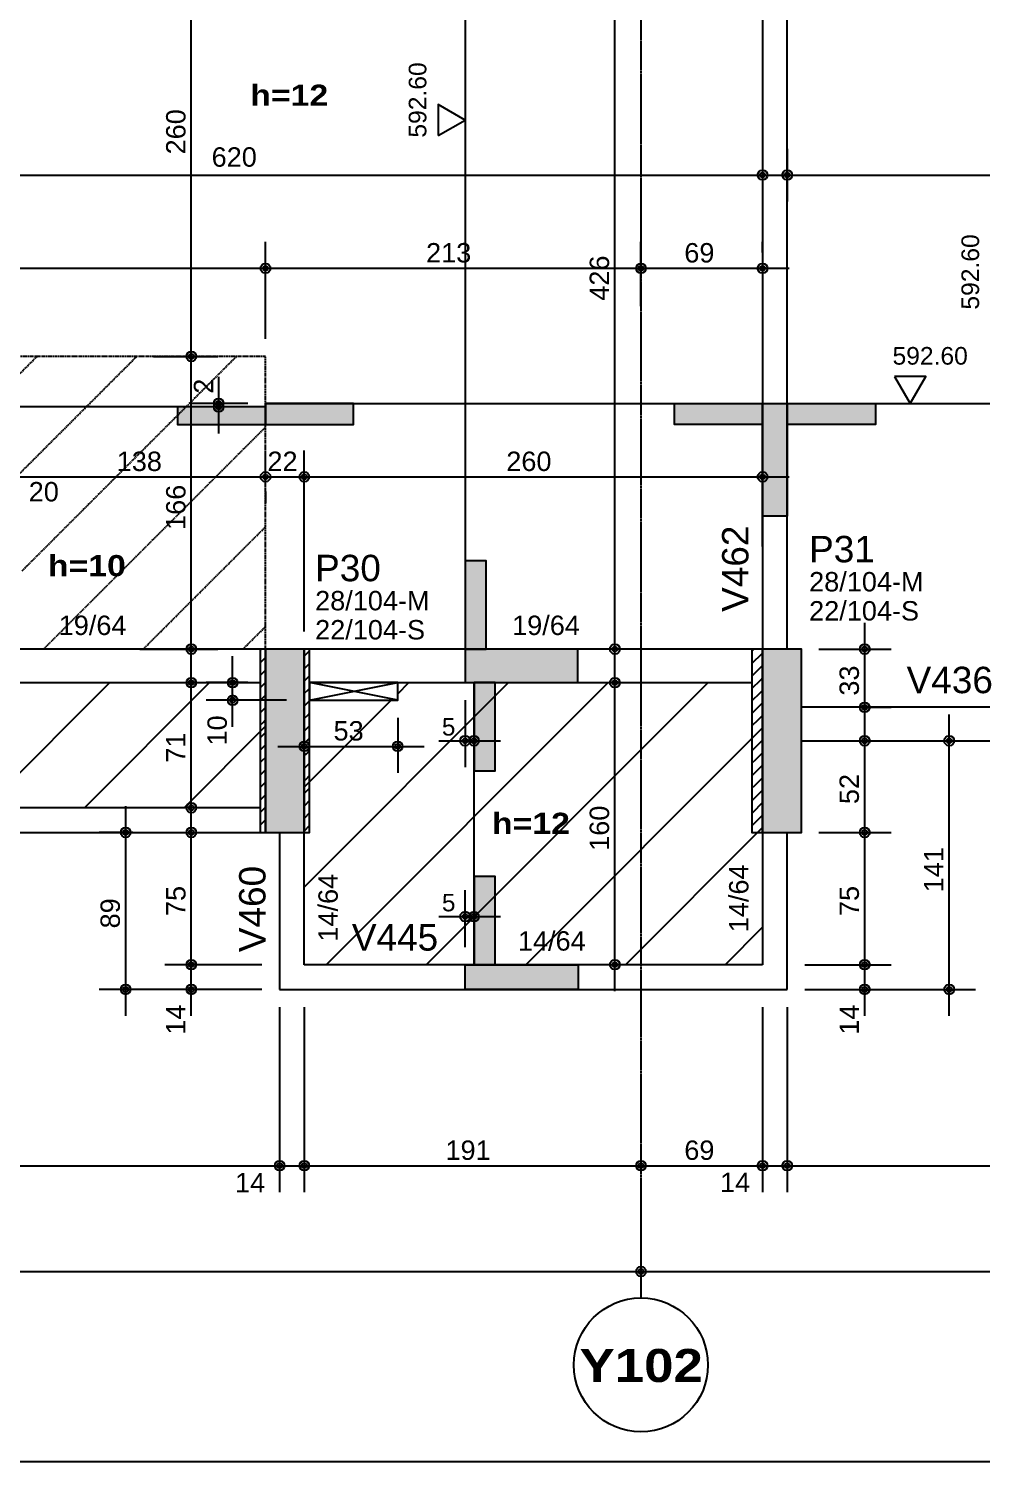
# Model space of a CAD drawing. Extents: x 0 to 7795, y 0 to 4205.
# Drawn here: x 1754 to 2295, y 1625 to 2438 of the extents above; entities that cross this region are included whole.
import ezdxf

# ---------------------------------------------------------------- set-up
doc = ezdxf.new("R2010")
doc.units = 0
doc.header["$MEASUREMENT"] = 0
doc.linetypes.add('ESTILO_TQS_0001', pattern=[1, 0.7, -0.3])
doc.linetypes.add('ESTILO_TQS_0007', pattern=[2.1, 1.5, -0.2, 0.2, -0.2])
for name, color, linetype in [('MTH-224', 4, 'CONTINUOUS'), ('MTH-230', 1, 'CONTINUOUS'), ('MTH-COTAS7', 31, 'CONTINUOUS'), ('MTH-DIM-PILAR', 3, 'CONTINUOUS'), ('MTH-DIM-VIGA', 3, 'CONTINUOUS'), ('MTH-EIXO-214', 4, 'CONTINUOUS'), ('MTH-EIXO-215', 1, 'CONTINUOUS'), ('MTH-FACE-VIGA', 7, 'CONTINUOUS'), ('MTH-LINHA-SEÇÃO', 16, 'CONTINUOUS'), ('MTH-PILAR-SEGUE', 5, 'CONTINUOUS'), ('MTH-SIMB_COTA', 3, 'CONTINUOUS'), ('MTH-SOMBRA21', 150, 'CONTINUOUS'), ('MTH-SOMBRA25', 253, 'CONTINUOUS'), ('MTH-TIT1-PILAR', 5, 'CONTINUOUS'), ('MTH-TIT1-VIGA', 5, 'CONTINUOUS'), ('MTH-TRACEJADO-216', 1, 'CONTINUOUS'), ('MTH-TXT', 4, 'CONTINUOUS'), ('MTH-TXT-NEGRITO', 5, 'CONTINUOUS')]:
    doc.layers.add(name, color=color, linetype=linetype)
doc.styles.add('TQS_ARIAL', font='arial.ttf')
doc.styles.add('TQS_ARIAL_BLACK', font='ariblk.ttf')

msp = doc.modelspace()

# ---------------------------------------------------------------- linework, layer by layer
at = {"layer": 'MTH-224', "linetype": 'Continuous'}
for points in [[(1986.475646, 2377.408275), (2001.774116, 2386.241278), (1986.475646, 2395.073403), (1986.475646, 2377.408275)], [(2245.397645, 2240.790798), (2254.230649, 2225.492328), (2263.062773, 2240.790798), (2245.397645, 2240.790798)]]:
    msp.add_lwpolyline(points, dxfattribs=at)
at = {"layer": 'MTH-230', "linetype": 'Continuous'}
for p, q in [((1913.51213, 2057.1355), (1963.513843, 2067.1355)), ((1963.513843, 2057.1355), (1913.51213, 2067.1355))]:
    msp.add_line(p, q, dxfattribs=at)
msp.add_circle((2101.511366, 1680.135501), 38, dxfattribs=at)
at = {"layer": 'MTH-COTAS7', "linetype": 'Continuous'}
for p, q in [((1846.41773, 2237.135493), (1846.41773, 2527.13677)), ((2086.713494, 2071.135503), (2086.713494, 2527.13677)), ((2184.511366, 2369.875408), (2184.511366, 2340.038858)), ((1535.51056, 2355.038858), (2185.511366, 2355.038858)), ((2169.511366, 2355.038858), (2504.511361, 2355.038858)), ((2170.511366, 2353.754645), (2170.511366, 2340.038858)), ((1888.512128, 2262.135494), (1888.512128, 2317.1355)), ((1888.512128, 2262.135494), (1888.512128, 2317.1355)), ((2101.511366, 2280.695084), (2101.511366, 2317.1355)), ((2101.511366, 2280.695084), (2101.511366, 2317.1355)), ((2170.511366, 2311.115701), (2170.511366, 2317.1355)), ((1535.51056, 2302.1355), (1903.512128, 2302.1355)), ((1873.512128, 2302.1355), (2116.511366, 2302.1355)), ((2086.511366, 2302.1355), (2185.511366, 2302.1355)), ((1846.41773, 2071.135503), (1846.41773, 2267.135493)), ((1825.033456, 2252.135493), (1861.41773, 2252.135493)), ((1835.033456, 2252.135493), (1861.41773, 2252.135493)), ((1861.97425, 2208.492328), (1861.97425, 2240.492328)), ((1878.512128, 2225.492328), (1846.97425, 2225.492328)), ((1878.512128, 2223.492328), (1846.97425, 2223.492328)), ((1888.512128, 2178.859757), (1888.512128, 2198.859757)), ((1910.512128, 2096.135503), (1910.512128, 2198.859757)), ((1910.512128, 2096.135503), (1910.512128, 2198.859757)), ((2170.511366, 2144.352822), (2170.511366, 2198.859757)), ((1715.511368, 2183.859757), (1765.511368, 2183.859757)), ((1735.511368, 2183.859757), (1903.512128, 2183.859757)), ((1873.512128, 2183.859757), (1925.512128, 2183.859757)), ((1895.512128, 2183.859757), (2185.511366, 2183.859757)), ((1888.512128, 2175.45574), (1888.512128, 2168.859757)), ((2228.474591, 2038.142044), (2228.474591, 2101.135503)), ((1817.250787, 2086.135503), (1861.41773, 2086.135503)), ((1846.41773, 1981.135501), (1846.41773, 2082.135503)), ((1869.871796, 2042.1355), (1869.871796, 2082.135503)), ((2091.511366, 2086.135503), (2071.713494, 2086.135503)), ((2086.713494, 1892.135505), (2086.713494, 2082.135503)), ((2202.511366, 2086.135503), (2243.474591, 2086.135503)), ((1851.532436, 2067.135503), (1861.41773, 2067.135503)), ((1878.512128, 2067.135503), (1854.871796, 2067.135503)), ((1900.51213, 2057.1355), (1854.871796, 2057.1355)), ((2001.774116, 2057.13656), (2001.774116, 2019.142162)), ((2006.803976, 2057.13656), (2006.803976, 2019.142162)), ((2227.598776, 2053.142044), (2243.474591, 2053.142044)), ((2228.474591, 1967.135493), (2228.474591, 2049.142044)), ((2276.389825, 1878.135505), (2276.389825, 2049.142044)), ((1910.512128, 2047.1355), (1910.512128, 2015.996744)), ((1963.513843, 2047.1355), (1963.513843, 2015.996744)), ((1986.774116, 2034.142162), (2021.803976, 2034.142162)), ((2227.312702, 2034.142044), (2243.474591, 2034.142044)), ((2275.624076, 2034.142044), (2291.389825, 2034.142044)), ((1895.512128, 2030.996744), (1978.513843, 2030.996744)), ((1809.202755, 1878.135505), (1809.202755, 1997.135501)), ((1860.443729, 1996.135501), (1831.41773, 1996.135501)), ((1846.41773, 1892.135505), (1846.41773, 1997.135501)), ((2228.474591, 1892.135505), (2228.474591, 1997.135493)), ((1813.297313, 1982.135501), (1794.202755, 1982.135501)), ((1854.569576, 1982.135501), (1861.41773, 1982.135501)), ((2202.511366, 1982.135493), (2243.474591, 1982.135493)), ((2202.511366, 1982.135493), (2243.474591, 1982.135493)), ((2001.803976, 1917.135505), (2001.803976, 1949.452784)), ((2006.803976, 1917.135505), (2006.803976, 1949.452784)), ((1986.803976, 1934.452784), (2021.803976, 1934.452784)), ((1846.41773, 1878.135505), (1846.41773, 1922.135505)), ((2228.474591, 1878.135505), (2228.474591, 1922.135505)), ((1886.512128, 1907.135505), (1831.41773, 1907.135505)), ((1886.512128, 1907.135505), (1831.41773, 1907.135505)), ((2194.511366, 1907.135505), (2243.474591, 1907.135505)), ((2194.511366, 1907.135505), (2243.474591, 1907.135505)), ((1886.512128, 1893.135505), (1794.202755, 1893.135505)), ((1886.512128, 1893.135505), (1831.41773, 1893.135505)), ((2194.511366, 1893.135505), (2243.474591, 1893.135505)), ((2204.511366, 1893.135505), (2291.389825, 1893.135505)), ((1896.512128, 1883.135505), (1896.512128, 1778.135501)), ((1896.512128, 1883.135505), (1896.512128, 1778.135501)), ((1910.512128, 1883.135505), (1910.512128, 1778.135501)), ((1910.512128, 1883.135505), (1910.512128, 1778.135501)), ((2170.511366, 1883.135505), (2170.511366, 1778.135501)), ((2170.511366, 1883.135505), (2170.511366, 1778.135501)), ((2184.511366, 1883.135505), (2184.511366, 1778.135501)), ((2184.511366, 1883.135505), (2184.511366, 1778.135501)), ((1530.51056, 1793.135501), (1911.512128, 1793.135501)), ((1881.512128, 1793.135501), (1925.512128, 1793.135501)), ((1895.512128, 1793.135501), (2116.511366, 1793.135501)), ((2086.511366, 1793.135501), (2185.511366, 1793.135501)), ((2155.511366, 1793.135501), (2199.511366, 1793.135501)), ((2169.511366, 1793.135501), (2488.511366, 1793.135501)), ((1133.511366, 1733.135501), (2116.511366, 1733.135501)), ((2086.511366, 1733.135501), (3818.511366, 1733.135501)), ((2101.511366, 1738.697054), (2101.511366, 1718.135501)), ((561.511366, 1625.451785), (5343.511366, 1625.451785))]:
    msp.add_line(p, q, dxfattribs=at)
at = {"layer": 'MTH-EIXO-214', "linetype": 'ESTILO_TQS_0007'}
msp.add_line((2101.511366, 3791.636556), (2101.511366, 1718.135501), dxfattribs=at)
at = {"layer": 'MTH-EIXO-215', "linetype": 'Continuous'}
for p, q in [((1729.163638, 1996.135501), (1800.16364, 2067.135503)), ((1785.732181, 1996.135501), (1856.732183, 2067.135503)), ((1910.512128, 1951.209821), (2026.43781, 2067.135503)), ((1923.006354, 1907.135505), (2083.006352, 2067.135503)), ((1963.513843, 2060.780079), (1969.869268, 2067.135503)), ((1979.574897, 1907.135505), (2139.574895, 2067.135503)), ((1910.512128, 2007.778364), (1959.869265, 2057.1355)), ((1842.300723, 1996.135501), (1888.512128, 2042.346906)), ((2036.143439, 1907.135505), (2170.511366, 2041.503432)), ((2092.711982, 1907.135505), (2170.511366, 1984.934889)), ((2149.280524, 1907.135505), (2170.511366, 1928.366347))]:
    msp.add_line(p, q, dxfattribs=at)
at = {"layer": 'MTH-FACE-VIGA', "linetype": 'Continuous'}
for p, q in [((1885.512128, 2085.396203), (1886.251426, 2086.135501)), ((1885.512128, 2078.325136), (1888.369246, 2081.182253)), ((1888.369246, 2081.182253), (1888.512128, 2081.325136)), ((1910.512128, 2082.111932), (1913.481725, 2085.081529)), ((1913.481725, 2085.081529), (1913.512128, 2085.111932)), ((2164.511366, 2085.000906), (2165.645963, 2086.135503)), ((2164.511366, 2077.929838), (2170.376326, 2083.794798)), ((2170.376326, 2083.794798), (2170.511366, 2083.929838)), ((1885.512128, 2071.254068), (1888.159215, 2073.901154)), ((1888.159215, 2073.901154), (1888.512128, 2074.254068)), ((1910.512128, 2075.040864), (1913.271694, 2077.80043)), ((1913.271694, 2077.80043), (1913.512128, 2078.040864)), ((2164.511366, 2070.858771), (2169.943403, 2076.290808)), ((2169.943403, 2076.290808), (2170.511366, 2076.858771)), ((1885.512128, 2064.183), (1887.949183, 2066.620054)), ((1887.949183, 2066.620054), (1888.512128, 2067.183)), ((1910.512128, 2067.969796), (1913.061662, 2070.51933)), ((1913.061662, 2070.51933), (1913.512128, 2070.969796)), ((2164.511366, 2063.787703), (2169.510481, 2068.786817)), ((2169.510481, 2068.786817), (2170.511366, 2069.787703)), ((1885.512128, 2057.111932), (1887.739151, 2059.338955)), ((1887.739151, 2059.338955), (1888.512128, 2060.111932)), ((1910.512128, 2060.898729), (1912.85163, 2063.238231)), ((1910.512128, 2053.827661), (1912.641599, 2055.957131)), ((1912.641599, 2055.957131), (1913.512128, 2056.827661)), ((1912.85163, 2063.238231), (1913.512128, 2063.898729)), ((2164.511366, 2056.716635), (2169.077558, 2061.282827)), ((2169.077558, 2061.282827), (2170.511366, 2062.716635)), ((1885.512128, 2050.040864), (1887.529119, 2052.057855)), ((1887.529119, 2052.057855), (1888.512128, 2053.040864)), ((1910.512128, 2046.756593), (1912.431567, 2048.676031)), ((1912.431567, 2048.676031), (1913.512128, 2049.756593)), ((2164.511366, 2049.645567), (2168.644636, 2053.778837)), ((2168.211713, 2046.274846), (2170.511366, 2048.574499)), ((2168.644636, 2053.778837), (2170.511366, 2055.645567)), ((1885.512128, 2042.969796), (1887.319088, 2044.776756)), ((1887.319088, 2044.776756), (1888.512128, 2045.969796)), ((1910.512128, 2039.685525), (1912.221535, 2041.394932)), ((1912.221535, 2041.394932), (1913.512128, 2042.685525)), ((2164.511366, 2042.574499), (2168.211713, 2046.274846)), ((2167.778791, 2038.770856), (2170.511366, 2041.503432)), ((1885.512128, 2035.898729), (1887.109056, 2037.495656)), ((1886.899024, 2030.214557), (1888.512128, 2031.827661)), ((1887.109056, 2037.495656), (1888.512128, 2038.898729)), ((1910.512128, 2032.614457), (1912.011503, 2034.113832)), ((1912.011503, 2034.113832), (1913.512128, 2035.614457)), ((2164.511366, 2035.503432), (2167.778791, 2038.770856)), ((2167.345869, 2031.266866), (2170.511366, 2034.432364)), ((1885.512128, 2028.827661), (1886.899024, 2030.214557)), ((1886.688993, 2022.933457), (1888.512128, 2024.756593)), ((1910.512128, 2025.54339), (1911.801472, 2026.832733)), ((1911.801472, 2026.832733), (1913.512128, 2028.54339)), ((2164.511366, 2028.432364), (2167.345869, 2031.266866)), ((2164.511366, 2021.361296), (2166.912946, 2023.762876)), ((2166.912946, 2023.762876), (2170.511366, 2027.361296)), ((1885.512128, 2021.756593), (1886.688993, 2022.933457)), ((1885.512128, 2014.685525), (1886.478961, 2015.652358)), ((1886.478961, 2015.652358), (1888.512128, 2017.685525)), ((1910.512128, 2018.472322), (1911.59144, 2019.551633)), ((1911.59144, 2019.551633), (1913.512128, 2021.472322)), ((2164.511366, 2014.290228), (2166.480024, 2016.258885)), ((2166.480024, 2016.258885), (2170.511366, 2020.290228)), ((1885.512128, 2007.614457), (1886.268929, 2008.371258)), ((1886.268929, 2008.371258), (1888.512128, 2010.614457)), ((1910.512128, 2011.401254), (1911.381408, 2012.270534)), ((1911.171377, 2004.989434), (1913.512128, 2007.330186)), ((1911.381408, 2012.270534), (1913.512128, 2014.401254)), ((2164.511366, 2007.21916), (2166.047101, 2008.754895)), ((2166.047101, 2008.754895), (2170.511366, 2013.21916)), ((1885.512128, 2000.54339), (1886.058897, 2001.090159)), ((1886.058897, 2001.090159), (1888.512128, 2003.54339)), ((1910.512128, 2004.330186), (1911.171377, 2004.989434)), ((1910.961345, 1997.708335), (1913.512128, 2000.259118)), ((2164.511366, 2000.148093), (2165.614179, 2001.250905)), ((2165.181256, 1993.746914), (2170.511366, 1999.077025)), ((2165.614179, 2001.250905), (2170.511366, 2006.148093)), ((1885.512128, 1993.472322), (1885.848866, 1993.809059)), ((1885.848866, 1993.809059), (1888.512128, 1996.472322)), ((1910.512128, 1997.259118), (1910.961345, 1997.708335)), ((1910.751313, 1990.427235), (1913.512128, 1993.188051)), ((2164.511366, 1993.077025), (2165.181256, 1993.746914)), ((2164.748334, 1986.242924), (2170.511366, 1992.005957)), ((1885.512128, 1986.401254), (1885.638834, 1986.52796)), ((1885.638834, 1986.52796), (1888.512128, 1989.401254)), ((1910.512128, 1990.188051), (1910.751313, 1990.427235)), ((1910.512128, 1983.116983), (1910.541281, 1983.146136)), ((1910.541281, 1983.146136), (1913.512128, 1986.116983)), ((2164.511366, 1986.005957), (2164.748334, 1986.242924)), ((2167.71197, 1982.135493), (2170.511366, 1984.934889)), ((1888.317443, 1982.135501), (1888.512128, 1982.330186))]:
    msp.add_line(p, q, dxfattribs=at)
for points in [[(2170.511366, 2512.13677), (2170.511366, 2086.135503)], [(2184.511366, 2086.135503), (2184.511366, 2509.13677)], [(1888.512128, 2086.135503), (1553.51056, 2086.135503)], [(1888.512128, 2086.135501), (1885.512128, 2086.135501), (1885.512128, 1982.135501), (1888.512128, 1982.135501), (1888.512128, 2086.135501)], [(2170.511366, 2086.135503), (1910.512128, 2086.135503)], [(1913.512128, 2086.135501), (1910.512128, 2086.135501), (1910.512128, 1982.135501), (1913.512128, 1982.135501), (1913.512128, 2086.135501)], [(2170.511366, 2086.135503), (2164.511366, 2086.135503), (2164.511366, 1982.135493), (2170.511366, 1982.135493), (2170.511366, 2086.135503)], [(1556.51056, 2067.135503), (1885.512128, 2067.135503)], [(1913.512128, 2067.135503), (2164.511366, 2067.135503)], [(1913.51213, 2057.1355), (1963.513843, 2057.1355), (1963.513843, 2067.1355), (1913.51213, 2067.1355), (1913.51213, 2057.1355)], [(2473.511366, 2053.142044), (2192.511366, 2053.142044)], [(2192.511366, 2034.142044), (2473.511366, 2034.142044)], [(1885.512128, 1996.135501), (1556.51056, 1996.135501)], [(1553.51056, 1982.135501), (1888.512128, 1982.135501)], [(1896.512128, 1982.135502), (1896.512128, 1893.135505)], [(1910.512128, 1907.135505), (1910.512128, 1982.135502)], [(2170.511366, 1982.135493), (2170.511366, 1907.135505)], [(2184.511366, 1893.135505), (2184.511366, 1982.135493)], [(2170.511366, 1907.135505), (1910.512128, 1907.135505)], [(1896.512128, 1893.135505), (2184.511366, 1893.135505)]]:
    msp.add_lwpolyline(points, dxfattribs=at)
at = {"layer": 'MTH-LINHA-SEÇÃO', "linetype": 'Continuous'}
for p, q in [((2001.774116, 2531.13677), (2001.774116, 2067.135503)), ((1888.512128, 2223.492328), (1550.51056, 2223.492328)), ((1888.512128, 2225.492328), (2503.511361, 2225.492328)), ((2006.803976, 1907.135505), (2006.803976, 2067.13656))]:
    msp.add_line(p, q, dxfattribs=at)
for points in [[(1888.512128, 2223.492328), (1838.512128, 2223.492328), (1838.512128, 2213.492328), (1888.512128, 2213.492328), (1888.512128, 2223.492328)], [(1938.512128, 2225.492328), (1888.512128, 2225.492328), (1888.512128, 2213.492328), (1938.512128, 2213.492328), (1938.512128, 2225.492328)], [(2120.511366, 2225.492328), (2170.511366, 2225.492328), (2170.511366, 2213.492328), (2120.511366, 2213.492328), (2120.511366, 2225.492328)], [(2170.511366, 2225.492328), (2184.511366, 2225.492328), (2184.511366, 2161.492328), (2170.511366, 2161.492328), (2170.511366, 2225.492328)], [(2184.511366, 2225.492328), (2234.511366, 2225.492328), (2234.511366, 2213.492328), (2184.511366, 2213.492328), (2184.511366, 2225.492328)], [(2001.774116, 2136.13656), (2001.774116, 2086.13656), (2013.774116, 2086.13656), (2013.774116, 2136.13656), (2001.774116, 2136.13656)], [(2001.774116, 2086.13656), (2001.774116, 2067.13656), (2065.774116, 2067.13656), (2065.774116, 2086.13656), (2001.774116, 2086.13656)], [(2006.803976, 2067.13656), (2006.803976, 2017.13656), (2018.803976, 2017.13656), (2018.803976, 2067.13656), (2006.803976, 2067.13656)], [(2006.803976, 1957.135505), (2006.803976, 1907.135505), (2018.803976, 1907.135505), (2018.803976, 1957.135505), (2006.803976, 1957.135505)], [(2065.803976, 1893.135505), (2001.803976, 1893.135505), (2001.803976, 1907.135505), (2065.803976, 1907.135505), (2065.803976, 1893.135505)]]:
    msp.add_lwpolyline(points, dxfattribs=at)
at = {"layer": 'MTH-PILAR-SEGUE', "linetype": 'Continuous'}
for points in [[(1888.512128, 1982.135502), (1910.512128, 1982.135502), (1910.512128, 2086.135502), (1888.512128, 2086.135502), (1888.512128, 1982.135502)], [(2170.511366, 1982.135493), (2192.511366, 1982.135493), (2192.511366, 2086.135503), (2170.511366, 2086.135503), (2170.511366, 1982.135493)]]:
    msp.add_lwpolyline(points, dxfattribs=at)
at = {"layer": 'MTH-SIMB_COTA', "linetype": 'Continuous'}
for centre, radius in [((2170.511366, 2355.038858), 2.8), ((2184.511366, 2355.038858), 2.8), ((2170.511366, 2355.038858), 1.4), ((2184.511366, 2355.038858), 1.4), ((1888.512128, 2302.1355), 2.8), ((1888.512128, 2302.1355), 2.8), ((1888.512128, 2302.1355), 1.4), ((1888.512128, 2302.1355), 1.4), ((2101.511366, 2302.1355), 2.8), ((2101.511366, 2302.1355), 2.8), ((2101.511366, 2302.1355), 1.4), ((2101.511366, 2302.1355), 1.4), ((2170.511366, 2302.1355), 2.8), ((2170.511366, 2302.1355), 1.4), ((1846.41773, 2252.135493), 2.8), ((1846.41773, 2252.135493), 2.8), ((1846.41773, 2252.135493), 1.4), ((1846.41773, 2252.135493), 1.4), ((1861.97425, 2225.492328), 2.8), ((1861.97425, 2225.492328), 1.4), ((1861.97425, 2223.492328), 2.8), ((1861.97425, 2223.492328), 1.4), ((1888.512128, 2183.859757), 2.8), ((1888.512128, 2183.859757), 2.8), ((1910.512128, 2183.859757), 2.8), ((1910.512128, 2183.859757), 2.8), ((2170.511366, 2183.859757), 2.8), ((1888.512128, 2183.859757), 1.4), ((1888.512128, 2183.859757), 1.4), ((1910.512128, 2183.859757), 1.4), ((1910.512128, 2183.859757), 1.4), ((2170.511366, 2183.859757), 1.4), ((1846.41773, 2086.135503), 2.8), ((2086.713494, 2086.135503), 2.8), ((2228.474591, 2086.135503), 2.8), ((1846.41773, 2086.135503), 1.4), ((2086.713494, 2086.135503), 1.4), ((2228.474591, 2086.135503), 1.4), ((1846.41773, 2067.135503), 2.8), ((1846.41773, 2067.135503), 1.4), ((1869.871796, 2067.135503), 2.8), ((1869.871796, 2067.135503), 1.4), ((2086.713494, 2067.135503), 2.8), ((2086.713494, 2067.135503), 1.4), ((1869.871796, 2057.1355), 2.8), ((1869.871796, 2057.1355), 1.4), ((2228.474591, 2053.142044), 2.8), ((2228.474591, 2053.142044), 1.4), ((1910.512128, 2030.996744), 2.8), ((1910.512128, 2030.996744), 1.4), ((1963.513843, 2030.996744), 2.8), ((1963.513843, 2030.996744), 1.4), ((2001.774116, 2034.142162), 2.8), ((2001.774116, 2034.142162), 1.4), ((2006.803976, 2034.142162), 2.8), ((2006.803976, 2034.142162), 1.4), ((2228.474591, 2034.142044), 2.8), ((2228.474591, 2034.142044), 1.4), ((2276.389825, 2034.142044), 2.8), ((2276.389825, 2034.142044), 1.4), ((1846.41773, 1996.135501), 2.8), ((1846.41773, 1996.135501), 1.4), ((1809.202755, 1982.135501), 2.8), ((1809.202755, 1982.135501), 1.4), ((1846.41773, 1982.135501), 2.8), ((1846.41773, 1982.135501), 1.4), ((2228.474591, 1982.135493), 2.8), ((2228.474591, 1982.135493), 2.8), ((2228.474591, 1982.135493), 1.4), ((2228.474591, 1982.135493), 1.4), ((2001.803976, 1934.452784), 2.8), ((2001.803976, 1934.452784), 1.4), ((2006.803976, 1934.452784), 2.8), ((2006.803976, 1934.452784), 1.4), ((1846.41773, 1907.135505), 2.8), ((1846.41773, 1907.135505), 2.8), ((2086.713494, 1907.135505), 2.8), ((2228.474591, 1907.135505), 2.8), ((2228.474591, 1907.135505), 2.8), ((1846.41773, 1907.135505), 1.4), ((1846.41773, 1907.135505), 1.4), ((2086.713494, 1907.135505), 1.4), ((2228.474591, 1907.135505), 1.4), ((2228.474591, 1907.135505), 1.4), ((1809.202755, 1893.135505), 2.8), ((1809.202755, 1893.135505), 1.4), ((1846.41773, 1893.135505), 2.8), ((1846.41773, 1893.135505), 1.4), ((2228.474591, 1893.135505), 2.8), ((2228.474591, 1893.135505), 1.4), ((2276.389825, 1893.135505), 2.8), ((2276.389825, 1893.135505), 1.4), ((1896.512128, 1793.135501), 2.8), ((1896.512128, 1793.135501), 2.8), ((1910.512128, 1793.135501), 2.8), ((1910.512128, 1793.135501), 2.8), ((2101.511366, 1793.135501), 2.8), ((2101.511366, 1793.135501), 2.8), ((2170.511366, 1793.135501), 2.8), ((2170.511366, 1793.135501), 2.8), ((2184.511366, 1793.135501), 2.8), ((2184.511366, 1793.135501), 2.8), ((1896.512128, 1793.135501), 1.4), ((1896.512128, 1793.135501), 1.4), ((1910.512128, 1793.135501), 1.4), ((1910.512128, 1793.135501), 1.4), ((2101.511366, 1793.135501), 1.4), ((2101.511366, 1793.135501), 1.4), ((2170.511366, 1793.135501), 1.4), ((2170.511366, 1793.135501), 1.4), ((2184.511366, 1793.135501), 1.4), ((2184.511366, 1793.135501), 1.4), ((2101.511366, 1733.135501), 2.8), ((2101.511366, 1733.135501), 2.8), ((2101.511366, 1733.135501), 1.4), ((2101.511366, 1733.135501), 1.4)]:
    msp.add_circle(centre, radius, dxfattribs=at)
at = {"layer": 'MTH-SOMBRA21', "linetype": 'Continuous'}
for points in [[(1888.512128, 2223.492328), (1838.512128, 2223.492328), (1838.512128, 2213.492328)], [(1888.512128, 2223.492328), (1838.512128, 2213.492328), (1888.512128, 2213.492328)], [(1938.512128, 2225.492328), (1888.512128, 2225.492328), (1888.512128, 2213.492328)], [(1938.512128, 2225.492328), (1888.512128, 2213.492328), (1938.512128, 2213.492328)], [(1888.512128, 2223.492328), (1888.512128, 2213.492328), (1888.512128, 2223.492328)], [(1938.512128, 2225.492328), (1938.512128, 2213.492328), (1938.512128, 2225.492328)], [(2120.511366, 2225.492328), (2170.511366, 2225.492328), (2170.511366, 2213.492328)], [(2120.511366, 2225.492328), (2170.511366, 2213.492328), (2120.511366, 2213.492328)], [(2120.511366, 2225.492328), (2120.511366, 2213.492328), (2120.511366, 2225.492328)], [(2170.511366, 2225.492328), (2184.511366, 2225.492328), (2184.511366, 2161.492328)], [(2170.511366, 2225.492328), (2184.511366, 2161.492328), (2170.511366, 2161.492328)], [(2170.511366, 2225.492328), (2170.511366, 2161.492328), (2170.511366, 2225.492328)], [(2184.511366, 2225.492328), (2234.511366, 2225.492328), (2234.511366, 2213.492328)], [(2184.511366, 2225.492328), (2234.511366, 2213.492328), (2184.511366, 2213.492328)], [(2184.511366, 2225.492328), (2184.511366, 2213.492328), (2184.511366, 2225.492328)], [(2001.774116, 2136.13656), (2001.774116, 2086.13656), (2013.774116, 2086.13656)], [(2001.774116, 2136.13656), (2013.774116, 2086.13656), (2013.774116, 2136.13656)], [(2001.774116, 2136.13656), (2013.774116, 2136.13656), (2001.774116, 2136.13656)], [(2001.774116, 2086.13656), (2001.774116, 2067.13656), (2065.774116, 2067.13656)], [(2001.774116, 2086.13656), (2065.774116, 2067.13656), (2065.774116, 2086.13656)], [(2001.774116, 2086.13656), (2065.774116, 2086.13656), (2001.774116, 2086.13656)], [(2006.803976, 2067.13656), (2006.803976, 2017.13656), (2018.803976, 2017.13656)], [(2006.803976, 2067.13656), (2018.803976, 2017.13656), (2018.803976, 2067.13656)], [(2006.803976, 2067.13656), (2018.803976, 2067.13656), (2006.803976, 2067.13656)], [(2006.803976, 1957.135505), (2006.803976, 1907.135505), (2018.803976, 1907.135505)], [(2006.803976, 1957.135505), (2018.803976, 1907.135505), (2018.803976, 1957.135505)], [(2006.803976, 1957.135505), (2018.803976, 1957.135505), (2006.803976, 1957.135505)], [(2065.803976, 1893.135505), (2001.803976, 1893.135505), (2001.803976, 1907.135505)], [(2065.803976, 1893.135505), (2001.803976, 1907.135505), (2065.803976, 1907.135505)], [(2065.803976, 1893.135505), (2065.803976, 1907.135505), (2065.803976, 1893.135505)]]:
    msp.add_solid(points, dxfattribs=at)
at = {"layer": 'MTH-SOMBRA25', "linetype": 'Continuous'}
for points in [[(1888.512128, 1982.135502), (1910.512128, 1982.135502), (1910.512128, 2086.135502)], [(1888.512128, 1982.135502), (1910.512128, 2086.135502), (1888.512128, 2086.135502)], [(1888.512128, 1982.135502), (1888.512128, 2086.135502), (1888.512128, 1982.135502)], [(2170.511366, 1982.135493), (2192.511366, 1982.135493), (2192.511366, 2086.135503)], [(2170.511366, 1982.135493), (2192.511366, 2086.135503), (2170.511366, 2086.135503)], [(2170.511366, 1982.135493), (2170.511366, 2086.135503), (2170.511366, 1982.135493)]]:
    msp.add_solid(points, dxfattribs=at)
at = {"layer": 'MTH-TRACEJADO-216', "linetype": 'ESTILO_TQS_0001'}
for p, q in [((1888.512128, 2252.135494), (1550.51056, 2252.135488)), ((1592.88947, 2086.135503), (1758.889461, 2252.135494)), ((1711.511368, 2148.188859), (1815.458004, 2252.135494)), ((1750.511368, 2130.620316), (1872.026546, 2252.135494)), ((1888.512128, 2086.135503), (1888.512128, 2252.135494)), ((1762.595098, 2086.135503), (1888.512128, 2212.052534)), ((1819.16364, 2086.135503), (1888.512128, 2155.483991)), ((1875.732183, 2086.135503), (1888.512128, 2098.915449))]:
    msp.add_line(p, q, dxfattribs=at)

# ---------------------------------------------------------------- texts
at = {"layer": 'MTH-COTAS7', "linetype": 'Continuous', "style": 'TQS_ARIAL'}
for s, p in [('260', (1843.11773, 2366.736131)), ('426', (2083.413494, 2283.736136)), ('2', (1858.860129, 2230.991138)), ('166', (1843.11773, 2153.735498)), ('33', (2225.174591, 2059.738773)), ('10', (1866.571796, 2031.468837)), ('71', (1843.11773, 2021.735502)), ('52', (2225.174591, 1998.238768)), ('160', (2083.413494, 1971.735504)), ('141', (2273.089825, 1948.238774)), ('75', (1843.11773, 1934.735503)), ('75', (2225.174591, 1934.735499)), ('89', (1805.902755, 1927.735503)), ('14', (1843.11773, 1867.468842)), ('14', (2225.174591, 1867.468842))]:
    msp.add_text(s, height=11, rotation=90, dxfattribs=at).set_placement(p)
for s, height, p in [('620', 11, (1857.949009, 2359.765308)), ('213', 11, (1979.611747, 2305.4355)), ('69', 11, (2126.111366, 2305.4355)), ('138', 11, (1804.111748, 2187.159757)), ('22', 11, (1889.612128, 2187.159757)), ('260', 11, (2025.111747, 2187.159757)), ('20', 11, (1754.190007, 2169.925241)), ('53', 11, (1927.112986, 2034.296744)), ('5', 9.9, (1988.57412, 2037.112162)), ('5', 9.9, (1988.603979, 1937.422784)), ('191', 11, (1990.611747, 1796.435501)), ('69', 11, (2126.111366, 1796.435501)), ('14', 11, (1871.256924, 1778.022718)), ('14', 11, (2146.399742, 1778.163799))]:
    msp.add_text(s, height=height, dxfattribs=at).set_placement(p)
at = {"layer": 'MTH-DIM-PILAR', "linetype": 'Continuous', "style": 'TQS_ARIAL'}
for s, p in [('28/104-M', (2196.923707, 2118.869146)), ('28/104-M', (1916.666848, 2108.1335)), ('22/104-S', (2196.923707, 2102.369146)), ('22/104-S', (1916.666848, 2091.6335))]:
    msp.add_text(s, height=11, dxfattribs=at).set_placement(p)
at = {"layer": 'MTH-DIM-VIGA', "linetype": 'Continuous', "style": 'TQS_ARIAL'}
for s, rotation, p in [('19/64', 360, (1771.195649, 2094.135503)), ('19/64', 360, (2028.42068, 2094.135503)), ('14/64', 90, (2162.511366, 1925.558352)), ('14/64', 90, (1929.512128, 1920.241113))]:
    msp.add_text(s, height=11, rotation=rotation, dxfattribs=at).set_placement(p)
msp.add_text('14/64', height=11, dxfattribs=at).set_placement((2031.713494, 1915.135505))
at = {"layer": 'MTH-TIT1-PILAR', "linetype": 'Continuous', "style": 'TQS_ARIAL'}
for s, p in [('P31', (2196.923707, 2135.369146)), ('P30', (1916.666848, 2124.6335))]:
    msp.add_text(s, height=15, dxfattribs=at).set_placement(p)
at = {"layer": 'MTH-TIT1-VIGA', "linetype": 'Continuous', "style": 'TQS_ARIAL'}
for s, rotation, p in [('V462', 90, (2162.511366, 2107.260503)), ('V436', 360, (2252.239688, 2061.142044)), ('V460', 90, (1888.512128, 1914.260505))]:
    msp.add_text(s, height=15, rotation=rotation, dxfattribs=at).set_placement(p)
msp.add_text('V445', height=15, dxfattribs=at).set_placement((1937.520246, 1915.135505))
at = {"layer": 'MTH-TXT', "linetype": 'Continuous', "style": 'TQS_ARIAL'}
for p in [(1979.774116, 2376.241278), (2293.334396, 2278.700066)]:
    msp.add_text('592.60', height=10, rotation=90, dxfattribs=at).set_placement(p)
msp.add_text('592.60', height=10, dxfattribs=at).set_placement((2244.230649, 2247.492328))
at = {"layer": 'MTH-TXT-NEGRITO', "linetype": 'Continuous', "style": 'TQS_ARIAL_BLACK'}
for s, height, p in [('h=12', 12, (1879.83098, 2394.303394)), ('h=10', 12, (1765.030338, 2127.47403)), ('h=12', 12, (2016.951773, 1981.335551)), ('Y102', 18.75, (2066.633967, 1670.43798))]:
    msp.add_text(s, height=height, dxfattribs=at).set_placement(p)

doc.saveas('drawing.dxf')
